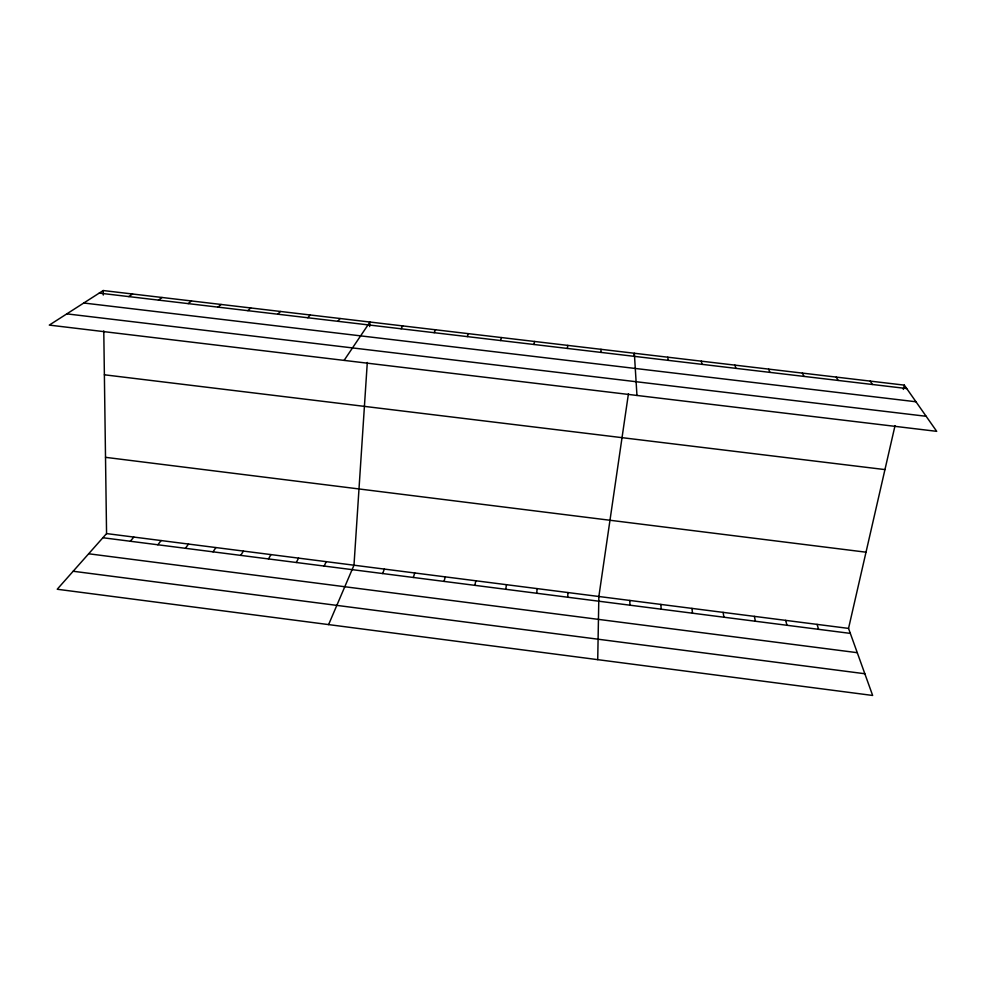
<?xml version="1.0" encoding="UTF-8"?>
<svg xmlns="http://www.w3.org/2000/svg" width="986" height="986" viewBox="0 0 986 986"><rect width="100%" height="100%" fill="white"/><g stroke="black" fill="none" stroke-linecap="round" stroke-linejoin="round"><path stroke-width="1.48" d="M597.726 659.646L598.859 596.493L628.439 393.722M600.918 352.396L600.992 349.315M367.297 362.466L353.986 565.212L328.609 624.594M369.651 326.551L369.947 322.028L344.089 360.395M567.677 597.22L567.998 592.549M567.381 348.44L567.726 345.383M536.655 593.252L537.197 588.617M633.899 356.266L634.343 353.247L636.956 395.46M505.707 589.295L506.484 584.698M533.944 344.484L534.548 341.464M474.833 585.339L475.831 580.779M103.776 330.926L106.562 533.586L57.213 589.246L872.647 695.463L848.539 628.402L895.029 425.632M903.336 389.421L904.322 385.132L103.222 290.537L49.3 325.097L936.7 431.338L904.322 385.132M444.045 581.407L445.265 576.872M500.592 340.54L501.455 337.557M413.319 577.476L414.761 572.977M382.667 573.556L384.343 569.082M467.315 336.608L468.449 333.662M324.16 566.063L326.255 561.663M434.136 332.689L435.541 329.78M296.281 562.501L298.585 558.125M268.475 558.939L270.965 554.6M401.043 328.769L402.707 325.898M240.72 555.389L243.419 551.075M213.025 551.84L215.922 547.563M185.405 548.302L188.499 544.062M337.89 321.313L340.034 318.503M157.834 544.777L161.125 540.562M130.325 541.252L133.813 537.074M307.805 317.751L310.183 314.978M277.793 314.201L280.418 311.453M247.856 310.664L250.703 307.952M217.992 307.139L221.074 304.452M188.19 303.614L191.506 300.964M158.463 300.101L162.012 297.476M128.809 296.601L132.58 294.001M99.229 293.101L906.713 388.546M83.761 303.01L915.982 401.77M66.814 313.868L926.15 416.289M104.38 374.791L884.947 469.595M105.514 457.331L866.016 552.197M106.562 533.586L848.539 628.402M102.877 537.74L850.339 633.394M88.666 553.775L857.265 652.683M73.161 571.251L864.833 673.746M870.256 381.101L872.376 384.478M836.288 377.096L838.125 380.436M802.407 373.09L803.972 376.393M768.624 369.109L769.906 372.375M817.061 624.385L818.614 629.339M734.915 365.128L735.926 368.357M785.657 620.367L786.976 625.284M701.305 361.159L702.032 364.352M754.339 616.361L755.424 621.254M723.095 612.368L723.934 617.224M667.781 357.203L668.237 360.358M691.925 608.387L692.529 613.206M660.83 604.418L661.212 609.2M629.808 600.449L629.955 605.194M103.222 290.537L103.283 295.048"/></g></svg>
